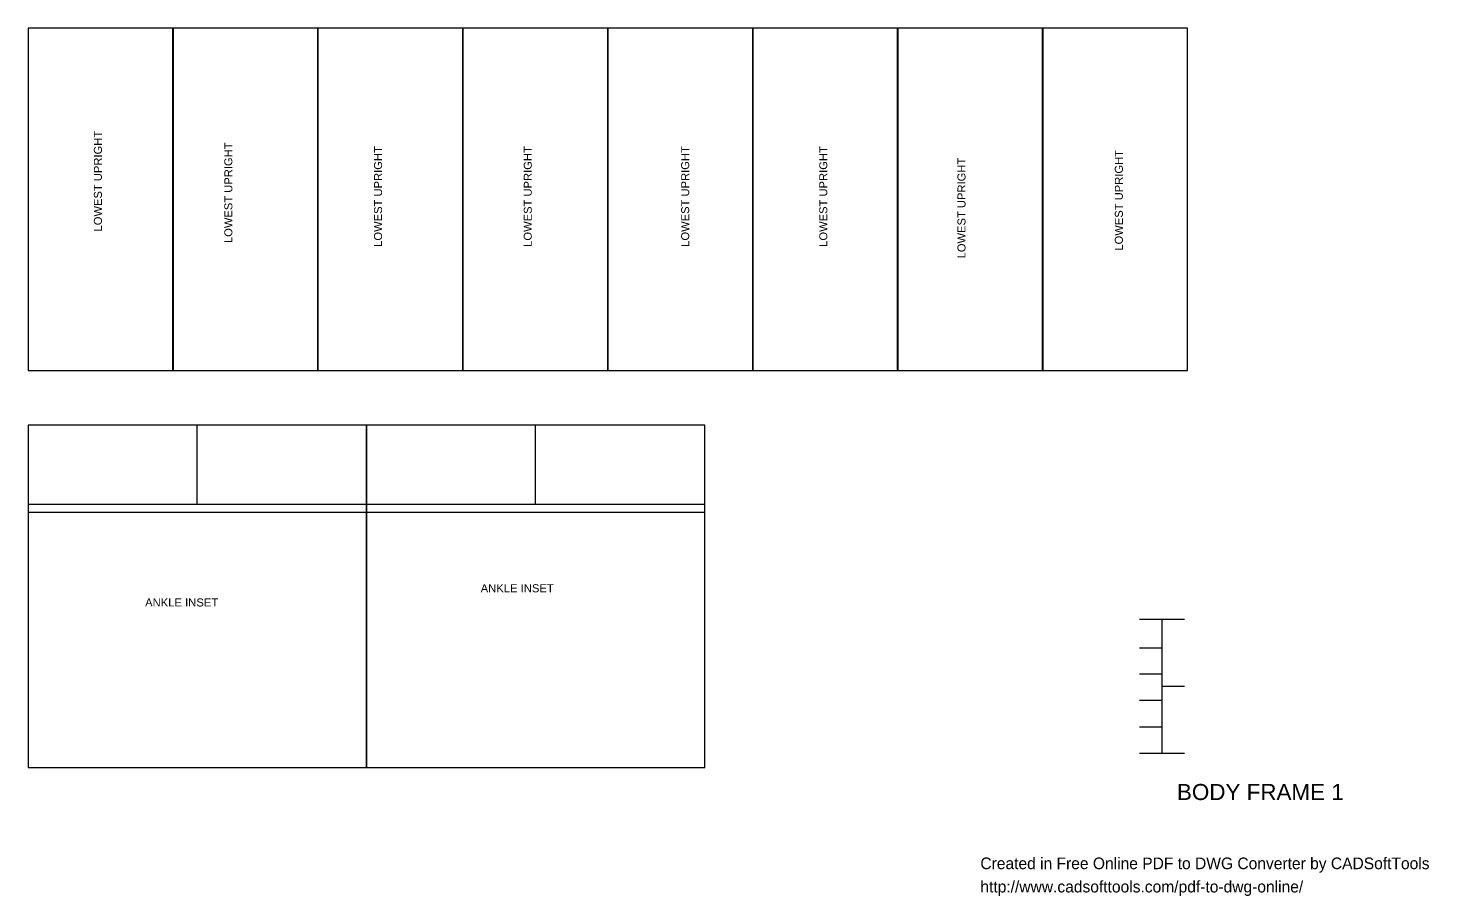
# Model space of a CAD drawing. Extents: x 36 to 568, y 6 to 800.
# Drawn here: x 36 to 568, y 6 to 335 of the extents above; entities that cross this region are included whole.
import ezdxf

# ---------------------------------------------------------------- set-up
doc = ezdxf.new("R2010")
doc.units = 0
doc.layers.get('0').update_dxf_attribs({"linetype": 'CONTINUOUS'})
doc.layers.add('12D7728', color=7, linetype='CONTINUOUS')
doc.styles.add('12D77B8', font='txt')
doc.styles.add('ARIAL0', font='txt', dxfattribs={"height": 7.794})

# ---------------------------------------------------------------- blocks, each defined once
blk = doc.blocks.new('12A4460')
at = {"layer": '12D7728', "color": 1, "style": '12D77B8'}
for s, p in [('Created in Free Online PDF to DWG Converter by CADSoftTools', (0, 0)), ('http://www.cadsofttools.com/pdf-to-dwg-online/', (0, -2))]:
    blk.add_text(s, height=1, dxfattribs=at).set_placement(p)

msp = doc.modelspace()

# ---------------------------------------------------------------- linework, layer by layer
at = {"color": 7, "linetype": 'CONTINUOUS'}
for p, q in [((91.33, 335.46), (36.32, 335.46)), ((36.32, 335.46), (36.32, 205.43)), ((91.33, 205.43), (91.33, 335.46)), ((146.38, 335.46), (91.37, 335.46)), ((91.37, 335.46), (91.37, 205.43)), ((146.38, 205.43), (146.38, 335.46)), ((201.42, 335.46), (146.41, 335.46)), ((146.41, 335.46), (146.41, 205.43)), ((256.4, 335.46), (201.39, 335.46)), ((201.39, 335.46), (201.39, 205.43)), ((201.42, 205.43), (201.42, 335.46)), ((256.4, 205.43), (256.4, 335.46)), ((311.45, 335.46), (256.4, 335.46)), ((256.4, 335.46), (256.4, 205.43)), ((311.45, 205.43), (311.45, 335.46)), ((366.46, 335.46), (311.45, 335.46)), ((311.45, 335.46), (311.45, 205.43)), ((366.46, 205.43), (366.46, 335.46)), ((421.5, 335.46), (366.49, 335.46)), ((366.49, 335.46), (366.49, 205.43)), ((421.5, 205.43), (421.5, 335.46)), ((476.51, 335.46), (421.54, 335.46)), ((421.54, 335.46), (421.54, 205.43)), ((476.51, 205.43), (476.51, 335.46)), ((36.32, 205.43), (91.33, 205.43)), ((91.37, 205.43), (146.38, 205.43)), ((146.41, 205.43), (201.42, 205.43)), ((201.39, 205.43), (256.4, 205.43)), ((256.4, 205.43), (311.45, 205.43)), ((311.45, 205.43), (366.46, 205.43)), ((366.49, 205.43), (421.5, 205.43)), ((421.54, 205.43), (476.51, 205.43)), ((164.8, 184.72), (36.35, 184.72)), ((36.35, 184.72), (36.35, 54.68)), ((164.8, 54.68), (164.8, 184.72)), ((293.25, 184.72), (164.8, 184.72)), ((164.8, 184.72), (164.8, 54.68)), ((293.25, 54.68), (293.25, 184.72)), ((458.35, 111.02), (475.39, 111.02)), ((466.85, 60.21), (466.85, 111.02)), ((458.35, 100.2), (466.85, 100.2)), ((458.35, 90.21), (466.85, 90.21)), ((466.85, 85.61), (475.39, 85.61)), ((458.35, 80.22), (466.85, 80.22)), ((458.35, 70.2), (466.85, 70.2)), ((458.35, 60.21), (475.39, 60.21)), ((36.35, 54.68), (164.8, 54.68)), ((164.8, 54.68), (293.25, 54.68))]:
    msp.add_line(p, q, dxfattribs=at)
for points in [[(100.56, 171.65), (100.56, 184.72)], [(229.04, 171.65), (229.04, 184.72)], [(100.56, 154.71), (100.56, 171.65)], [(229.04, 154.71), (229.04, 171.65)], [(36.35, 154.71), (164.8, 154.71)], [(164.8, 154.71), (293.25, 154.71)], [(36.35, 151.7), (164.8, 151.7)], [(164.8, 151.7), (293.25, 151.7)]]:
    msp.add_lwpolyline(points, dxfattribs=at)

# ---------------------------------------------------------------- block references
at = {"layer": '12D7728', "xscale": 4.421230261676703, "yscale": 4.421230261676703, "zscale": 4.421230261676703}
msp.add_blockref('12A4460', (397.88, 16.11), dxfattribs=at)

# ---------------------------------------------------------------- texts
at = {"color": 7, "style": 'ARIAL0'}
for height, p in [(3.0382, (64.37, 258.22)), (3.0379, (113.89, 253.82)), (3.0379, (170.72, 252.4)), (3.0379, (227.56, 252.4)), (3.0382, (287.33, 252.4)), (3.0379, (339.76, 252.4)), (3.0379, (451.97, 250.94)), (3.0382, (392.23, 248))]:
    msp.add_text('LOWEST UPRIGHT', height=height, rotation=90, dxfattribs=at).set_placement(p)
for s, height, p in [('ANKLE INSET', 3.0554, (208.17, 121.23)), ('ANKLE INSET', 3.0554, (80.78, 115.84)), ('BODY FRAME 1', 6.0883, (472.51, 42.37))]:
    msp.add_text(s, height=height, dxfattribs=at).set_placement(p)

doc.saveas('drawing.dxf')
